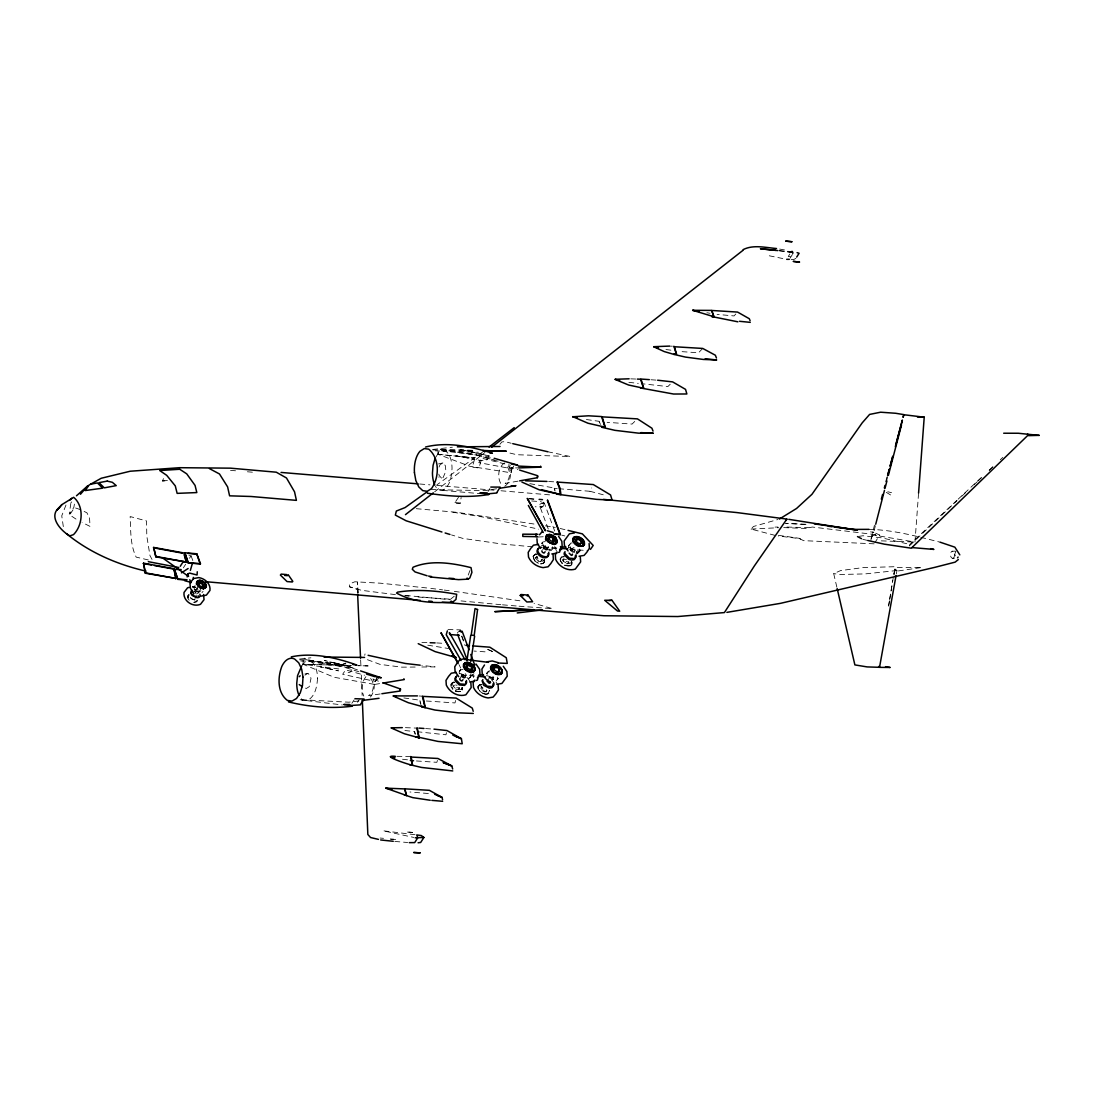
<?xml version="1.0" encoding="UTF-8"?>
<svg xmlns="http://www.w3.org/2000/svg" width="1094" height="1094" viewBox="0 0 1094 1094"><rect width="100%" height="100%" fill="white"/><g stroke="black" fill="none" stroke-linecap="round" stroke-linejoin="round"><path stroke-width="0.75" stroke-dasharray="5 3.75" d="M438.133 454.311L474.577 457.894L438.229 454.379L437.969 450.154L438.229 454.379L469.9 466.304L511.062 472.786L511.322 467.89L518.912 467.904M357.574 592.839L357.41 589.488L349.355 586.726L349.56 583.923L354.839 581.776L380.302 583.184L427.604 588.039M914.967 542.05L918.577 493.12M458.523 497.278L454.557 503.144L460.246 503.637L461.135 497.496M317.533 678.471C316.932 686.608 315.25 696.837 306.99 700.625L299.059 699.572M871.248 538.48L874.462 525.093M870.892 540.491L871.48 536.279L874.516 534.323L876.144 535.472M70.836 503.363L69.264 514.207L73.845 507.425L74.843 501.572M888.601 606.158L889.408 601.139M889.682 599.471L890.776 592.77M891.036 591.102L893.483 576.046M893.757 574.364L895.795 567.389L922.351 567.403M888.643 605.734L889.477 600.674M889.75 598.992L890.844 592.264M891.131 590.569L892.786 580.463M893.88 573.735L895.494 566.692L862.742 567.636L840.561 570.603L833.696 573.625L837.17 588.558M894.099 575.061L895.494 566.692M896.355 573.858L896.957 570.521L894.714 568.675M455.542 700.488L455.036 702.936L423.063 700.775M446.448 732.679L445.955 734.799L417.922 731.804M364.726 655.32L365.054 653.911M511.062 472.786L512.17 468.136L515.096 465.935M554.699 531.041L544.361 503.213L542.884 501.859L543.677 504.019L543.007 506.7L541.598 507.247L535.198 506.741M338.757 668.954L303.175 664.277L303.093 659.956L303.188 664.304L334.217 677.295L374.668 684.434L376.801 677.2M875.323 525.749L873.846 532.313L879.699 535.144L874.913 542.583M455.46 690.888A6.072 3.829 32.7 0 0 458.263 691.723L460.656 691.299L462.447 687.989A5.497 3.473 32.7 0 1 456.526 688.96A5.497 3.473 32.7 0 1 452.684 683.148M437.409 760.398L436.889 762.313L415.132 760.877M544.169 561.796L544.703 559.95L541.325 561.701A5.497 3.473 32.7 0 1 535.048 557.119A5.497 3.473 32.7 0 1 536.101 553.728L534.679 554.904M571.396 564.107L571.916 562.275L568.538 563.998L563.615 561.564L562.207 559.431A5.497 3.473 32.7 0 1 562.056 557.379M481.114 460.615L478.967 467.972L472.266 467.152L474.577 459.261L481.114 460.615L486.31 460.396L489.086 455.87L459.849 449.388L489.086 455.87M909.278 546.002L909.798 544.415L956.894 500.341M468.218 575.102L469.887 570.617M481.018 688.249L481.716 686.485A3.35 2.12 32.7 0 0 481.798 687.729L484.068 690.04L486.994 690.287L485.722 691.654M563.219 560.237L563.916 558.473M536.019 557.926L536.757 556.19L537.687 558.706L540.641 560.196A3.432 2.174 32.7 0 0 542.679 559.13M439.022 467.111L440.034 464.745L442.851 462.912L445.272 465.511L445.901 471.049L443.043 477.722L438.68 477.066M162.445 480.991L167.997 480.471L162.445 480.991L164.278 476.847M65.982 505.018L61.756 515.835L63.643 528.826M558.733 488.717L589.967 491.288L591.608 487.965M189.221 600.223A5.292 3.337 32.7 0 1 187.867 598.144L187.894 595.915M478.037 686.608L479.61 684.721M560.251 558.583L561.81 556.668M534.898 561.14L533.079 556.299L534.624 554.384M548.737 550.938L551.198 550.528L553.195 547.903L551.896 549.448L546.562 548.997L543.978 547.15L542.241 542.46L541.68 545.81M575.977 553.236L578.439 552.826L579.765 551.267L580.312 547.875M488.115 491.411L489.893 488.512M435.891 457.073L438.243 453.258L441.976 450.783L478.42 452.232M513.715 466.112L512.06 468.806L478.803 462.612L481.524 458.167L510.501 465.319M910.003 545.332L956.963 500.737M183.368 567.841L185.665 564.244M194.568 591.881L197.795 586.863M197.836 593.481L201.064 588.476M460.629 668.051L459.165 664.824M452.684 689.179L451.029 686.676L451.043 684.037L452.875 688.892M459.466 673.836A6.249 3.952 32.7 0 1 459.302 671.579L460 670.499A6.249 3.938 32.7 0 1 463.76 668.543M459.822 678.759L462.967 673.877M542.747 549.626L545.099 545.961M546.768 550.022L548.272 546.904M464.635 677.938L466.14 674.82A1.86 1.176 32.7 0 0 464.034 673.289A1.86 1.176 32.7 0 0 462.981 674.519A1.86 1.176 32.7 0 0 465.059 676.065L466.194 675.49M470.324 677.049L471.022 675.969M568.716 545.797L570.753 543.144L573.215 542.747M487.213 672.728L486.502 673.836A6.249 3.938 32.7 0 1 490.29 671.88M486.994 681.042L491.261 675.559A1.86 1.176 32.7 0 1 493.367 677.09A1.86 1.176 32.7 0 1 492.3 678.348L490.139 676.16M570.699 550.692L573.406 547.643A1.86 1.176 32.7 0 1 575.499 549.174A1.86 1.176 32.7 0 1 574.432 550.432L572.271 548.244M491.835 680.222L493.408 677.774M573.981 552.306L575.54 549.858M496.238 680.878L498.262 678.212L496.949 679.784L491.548 679.319L487.35 675.025A6.263 3.952 32.7 0 1 491.001 670.772M789.827 254.04L788.268 256.461L792.835 257.09M790.1 258.102L792.425 254.492M189.522 558.241L191.081 555.848L187.197 555.506M365.916 676.666C361.731 682.068 360.952 689.89 363.782 696.071M301.588 666.123L303.284 663.593L307.277 661.173L345.977 663.99M377.102 678.786L375.31 681.466L342.654 674.287L345.636 669.856L364.521 675.217M351.844 703.305L354.169 699.845M353.02 667.832L324.453 660.475L353.02 667.832L349.998 672.331L344.87 672.4M357.506 702.28L359.297 699.599M370.442 697.056C374.421 692.023 375.379 684.68 373.013 678.745M455.377 691.121L460.889 691.586L462.447 689.699M540.586 563.957L543.103 563.56L544.484 561.96L544.525 559.294M499.931 444.314L501.831 441.962L504.854 441.593L511.171 443.248M566.46 559.718A3.009 1.901 32.7 0 0 563.355 559.937A3.009 1.901 32.7 0 0 564.436 562.863A3.009 1.901 32.7 0 0 567.909 563.642L568.483 561.755M187.744 596.203L188.865 594.862M541.544 543.54L542.856 541.995L545.277 541.585M453.887 681.767L451.22 684.461A6.072 3.829 32.7 0 0 452.902 689.029M580.449 550.173L579.15 551.718L576.688 552.128L573.762 551.267L571.15 549.379L569.427 544.703M564.75 565.393L570.33 565.871L571.697 564.244L571.547 561.865M570.33 565.871L571.916 563.984M492.3 651.395L487.883 649.48L485.832 651.887L474.017 651.067M955.951 551.226L954.734 554.166L956.033 557.625M195.047 585.563L194.103 588.709L197.549 592.223M189.043 595.081L188.1 598.158M190.712 597.68A2.571 1.614 32.7 0 0 193.556 599.731L195.074 598.938M544.703 561.673L543.321 563.273A6.414 4.048 32.7 0 1 540.778 563.697M450.865 684.324L452.424 682.437M533.079 556.299L534.487 554.699A6.359 4.007 32.7 0 1 536.963 554.261M201.952 592.606L203.06 591.348M196.92 600.756L193.843 602.343M735.824 313.992L734.06 315.934L717.076 314.388M775.099 535.39L751.099 529.086L753.465 526.487L777.793 519.541M540.696 561.331L541.968 559.964M567.909 563.642L569.181 562.275L564.887 561.017A3.35 2.106 32.7 0 1 563.998 559.718M458.495 689.343L459.767 687.962L456.909 687.729L454.639 685.418M548.34 547.574L547.205 548.149A1.86 1.176 32.7 0 1 545.113 546.59A1.86 1.176 32.7 0 1 546.221 545.345A1.86 1.176 32.7 0 1 548.34 546.863M702.717 348.439L698.492 352.801L678.471 351.406M304.898 675.176L307.92 673.343L310.423 675.955L310.983 678.526L309.246 686.663L306.238 688.523L304.816 687.716M472.772 674.902L473.962 673.713M670.239 384.226L667.86 386.565L641.877 383.721M634.739 421.463L632.058 424.075L607.143 422.325M194.541 599.567L195.388 598.746M961.941 496.061L968.163 490.235M974.398 484.396L976.887 482.071M978.132 480.909L981.865 477.408M989.332 470.406L993.065 466.906M958.139 499.192L981.687 477.148M989.126 470.188L994.077 465.552M1000.272 459.753L1002.76 457.429M70.946 502.638L71.766 501.914M450.673 599.115L454.27 596.216M434.633 491.821L485.011 452.424M482.468 452.15L436.916 484.833M375.666 680.509L379.153 678.006M197.467 593.194L200.968 590.801M457.388 632.564L459.671 631.047M544.361 503.213L541.886 503.008L539.615 504.512L539.807 506.248L548.422 529.428M431.173 489.237L442.482 490.358C450.468 486.31 451.617 476.081 452.041 468.082A20.007 9.723 -86.4 0 0 445.764 451.33L435.357 450.824M504.772 486.242C511.718 481.565 512.361 469.176 506.686 463.254M504.484 462.926C497.496 467.589 496.895 479.951 502.543 485.914M195.457 590.008L197.235 588.859M345.731 663.005L342.34 665.07L334.272 662.745M348.48 667.053L351.297 665.33M795.885 258.334L793.752 259.551L790.798 259.387M871.48 536.279L874.311 535.157L913.353 541.776M448.007 629.542L460.67 629.898M576.593 553.961L577.7 553.537L578.22 551.444L577.591 549.749L571.027 549.202M198.342 590.965L195.566 591.991L197.905 591.498M438.516 463.924L442.851 462.912M955.336 551.102L951.739 551.308C949.729 553.058 949.934 557.311 952.491 558.432L955.363 558.159M952.491 558.432L953.982 557.598L954.638 555.082L954.064 552.429L952.546 551.144M304.911 673.931L307.92 673.343M432.691 449.456L452.355 447.214M299.592 659.053L310.915 657.795M195.676 587.56L192.708 586.616L194.226 586.343M518.036 481.141L505.168 483.411C510.433 479.897 510.871 470.502 506.604 466.017L517.995 469.572M452.492 682.943L454.858 682.519M482.071 684.817L479.678 685.227L478.365 686.745L478.516 688.988A6.072 3.829 32.7 0 0 485.476 694.034L487.883 693.623L489.674 690.3A5.497 3.473 32.7 0 1 486.324 692.023L481.428 689.603L479.856 685.446M452.232 682.724L454.748 682.3M374.668 684.434L381.245 683.353M193.953 602.548L196.031 602.206L197.371 600.579A5.347 3.378 32.7 0 1 194.13 602.261M496.553 488.772L485.23 490.577L438.735 489.797A20.02 9.887 -85.9 0 1 435.467 486.324M564.272 556.805L561.837 557.188L560.525 558.733L562.261 563.328M192.708 586.616L195.211 586.234M858.858 536.375L862.934 535.759L881.873 537.851L909.798 544.415M380.192 693.965L368.528 695.675C374.066 692.434 374.927 682.779 370.428 678.335L381.464 682.259M920.669 567.649L897.135 571.109L894.577 569.345M809.437 527.677L783.837 526.98M358.928 700.898L348.863 702.198L299.797 699.64M896.957 570.521L865.217 573.899L840.233 574.5L833.696 573.625M538.234 537.031L544.374 536.689M751.099 529.086L778.75 527.705M432.8 449.921L474.399 450.372L441.087 449.607L439.077 448.239L441.087 449.607L476.929 455.172L494.42 460.109M775.031 527.103L777.916 527.021M299.756 659.86L306.32 659.764L341.232 665.426L306.265 659.6L304.364 658.178L306.32 659.764L341.369 666.355L360.268 672.181M396.917 756.31L410.742 756.528M415.173 667.053L401.895 667.162L380.124 664.414L365.218 658.875M421.819 666.998L435.097 666.889L421.846 665.371M868.992 529.346C893.114 529.838 916.922 536.279 940.184 542.214M449.196 599.102L414.776 596.804M669.391 346.101L672.4 346.183M300.782 661.008L307.277 661.173L352.569 668.229L358.955 670.362M421.901 642.465L430.147 642.725M416.253 508.683L457.347 512.375L535.527 524.258M881.285 540.86L913.285 541.981M630.759 378.852L635.669 379.03M887.795 491.753L891.542 492.697M783.714 527.609L805.922 528.457L812.309 527.034L879.699 535.144M405.395 727.66L416.882 728.112M390.695 839.454L398.558 839.768M874.12 543.827L803.57 540.655L799.427 538.576L778.326 536.005M805.991 524.286L785.574 523.329L805.321 524.559M548.668 481.524L555.369 481.907M436.738 642.93L445.162 643.436M419.111 695.989L422.393 696.194M542.706 547.615L557.776 548.6M569.495 549.366L587.902 550.583M650.971 379.755L655.962 380.097M192.64 587.464L194.636 587.587L193.064 587.451M425.634 728.563L432.321 729.042M395.426 594.644L361.526 590.322L349.355 586.726M405.354 595.382L450.277 599.731M428.369 793.519L409.949 791.988M531.67 500.956L541.27 501.736M394.838 841.45L407.665 842.503M419.781 483.999L429.942 484.847M436.711 485.408L494.228 490.208M500.997 490.768L549.721 494.871M230.547 470.365L238.971 471.063M247.394 471.774L255.805 472.485M528.935 498.522L537.414 499.233M528.744 498.837L537.209 499.548M543.185 546.877L557.913 548.108M502.502 604.818L517.407 606.062M519.062 606.199L552.607 608.688L534.063 603.382M460.971 674.902L475.699 676.147M488.813 677.241L495.377 677.788L496.006 679.47M380.097 838.045L383.502 838.332M390.298 838.893L393.703 839.18M454.94 502.556L460.629 503.035M442.482 490.358L478.967 493.572M557.229 488.58L554.193 488.307L555.506 491.247M532.614 546.822L502.146 544.046L462.776 538.385L451.548 534.939M500.847 604.681L458.618 600.688M779.024 250.731L785.807 251.442M779.489 250.758L786.025 251.456M404.903 730.519L414.284 731.53L415.091 734.17M628.872 382.326L638.267 383.406M402.524 759.25L408.199 759.906M404.657 595.683L408.965 596.203M441.976 450.783L484.792 456.02L494.324 458.318M306.99 700.625L342.285 704.946M415.05 834.722L383.009 830.77L413.751 837.43M430.804 588.394L442.564 589.871M444.246 590.076L452.642 591.143M454.325 591.348L522.617 601.194M449.976 648.742L426.058 644.913M665.959 349.533L671.661 350.271M441.073 449.579L476.752 454.174M300.166 699.695L303.024 700.064A19.993 10.311 -84.3 0 1 300.686 698.013M870.482 531.862L873.846 532.313L870.537 531.834M586.398 419.535L598.951 421.286L600.114 423.98M778.641 535.363L799.427 538.33L801.341 539.533M545.4 525.845L555.287 527.445M452.793 512.211L483.384 517.12L538.686 529.154M706.888 312.747L710.061 313.281M779.612 249.063L785.807 250.17M403.877 697.931L419.467 700.146L420.903 704.686M769.301 255.791L785.246 259.032M547.725 451.726L570.357 456.526L516.765 454.721L507.452 452.451M862.81 539.369L867.774 540.477M148.319 559.95L136.176 557.119C130.104 544.853 130.788 530.098 130.159 516.559L146.528 520.935L146.801 536.033L149.974 555.574L152.873 561.003M560.101 528.47L566.473 530.016M469.9 451.371L478.146 453.436M529.838 483.671L553.796 487.897L555.027 491.001M589.967 491.288L606.486 495.623M561.687 535.116L564.832 535.951M476.929 455.172L498.098 461.23M564.819 565.188L567.677 566.022A6.072 3.829 32.7 0 0 571.232 561.837M541.475 545.25L544.716 546.207L549.817 549.981M489.469 676.407L494.83 680.277L497.291 683.982M459.275 673.261C463.911 674.15 467.958 677.501 470.051 681.685M455.555 690.834L458.523 691.695A6.359 4.02 32.7 0 0 462.283 687.333M568.702 547.492L571.943 548.477L577.044 552.238M486.474 675.531L489.715 676.489M192.845 586.781L195.771 587.642M194.841 600.209L190.807 598.186L189.659 596.421M890.571 494.953L886.277 492.341M487.883 649.48L492.478 651.545M80.327 509.599L74.542 507.643L69.619 514.836L77.934 520.375M84.115 511.431L86.877 512.771L89.53 517.831L90.05 526.405L82.091 522.44M541.886 503.008L543.677 504.019M441.566 478.119L439.145 475.507L438.544 472.909M462.256 676.256L464.841 678.116M570.453 550.501L573.051 552.388M544.484 548.203L547.096 550.077M543.28 548.217L545.879 550.104M194.445 591.225L196.305 594.001M562.056 563.451L560.401 560.948A6.496 4.103 32.7 0 1 564.176 556.545M599.362 421.723L600.469 424.472M197.057 587.505L198.028 590.035M554.754 546.453L556.463 551.034M472.54 674.492L473.688 677.542M461.873 636.011L463.61 640.701M461.668 636.325L465.155 645.706M191.081 555.848L193.036 561.14M419.932 700.584L420.821 703.702M414.653 731.476L415.351 734.088M533.257 555.984L533.421 558.35A6.414 4.048 32.7 0 0 537.783 562.822M552.374 546.713L552.538 548.983M462.092 687.62L462.256 689.958M461.818 687.565L461.983 689.808M544.333 559.581L544.484 561.96M357.943 593.604L357.355 581.912L358.353 593.96M360.637 659.873L361.034 668.215M361.307 675.025L362.141 695.428M311.243 661.747A19.993 10.161 -84.8 0 1 317.506 678.471M188.004 597.83A5.347 3.378 32.7 0 1 189.03 594.548M194.021 589.953A5.087 3.214 32.7 0 1 198.588 592.21M544.019 559.554A6.072 3.829 32.7 0 1 540.491 563.711A6.072 3.829 32.7 0 1 533.53 558.692A6.072 3.829 32.7 0 1 537.072 554.549M541.27 559.472A3.009 1.901 32.7 0 1 539.52 561.523A3.009 1.901 32.7 0 1 536.074 559.048A3.009 1.901 32.7 0 1 537.797 556.983M571.765 561.591A6.496 4.103 32.7 0 1 570.521 565.598A6.496 4.103 32.7 0 1 564.901 565.106M562.22 563.164A6.496 4.103 32.7 0 1 560.374 558.282M579.601 548.983A6.249 3.952 32.7 0 1 579.779 551.28M571.683 550.46A6.249 3.938 32.7 0 1 574.323 552.347M568.853 548.094A6.263 3.952 32.7 0 1 570.042 544.251M470.885 673.672A6.263 3.952 32.7 0 1 465.771 677.651A6.263 3.952 32.7 0 1 459.89 670.485M459.302 671.579A6.249 3.938 32.7 0 1 463.063 669.624M463.665 678.143A6.249 3.952 32.7 0 1 461.066 676.256M470.188 674.752A6.263 3.952 32.7 0 1 466.536 679.005M459.07 687.483A3.009 1.901 32.7 0 1 455.897 689.124A3.009 1.901 32.7 0 1 454.434 685.186M455.624 684.994A3.009 1.901 32.7 0 1 457.046 685.405M492.081 680.4A6.249 3.952 32.7 0 1 493.681 682.793M497.455 677.049A6.249 3.938 32.7 0 1 497.592 679.36M478.201 686.321A6.496 4.089 32.7 0 0 482.714 693.145L485.75 694.02L488.293 693.61L489.483 692.283A6.496 4.089 32.7 0 1 482.536 693.432M479.418 685.008A6.414 4.048 32.7 0 1 481.962 684.584M478.105 688.905A6.496 4.089 32.7 0 1 479.336 684.94M486.283 689.767A3.009 1.901 32.7 0 1 484.546 691.846A3.009 1.901 32.7 0 1 481.087 689.37A3.009 1.901 32.7 0 1 482.851 687.306M412.479 832.397L406.339 831.973L412.479 832.397M350.955 665.494L303.188 664.304L350.955 665.494M368.022 665.918L357.779 665.672L368.022 665.918M542.282 506.454L539.807 506.248L541.598 507.247L540.805 505.1L542.282 506.454M466.058 457.607L455.924 455.815L474.577 459.261L466.058 457.607M330.115 668.94L320.145 666.861L338.456 670.854L330.115 668.94"/><path stroke-width="1.5" d="M197.262 571.765L197.084 575.006L189.659 573.106L187.894 573.858L187.156 576.935M918.577 493.12L924.225 417.115M536.115 534.022L535.828 536.443L537.633 536.703L522.823 536.443L522.782 534.173L537.906 534.282M466.919 660.762L470.721 635.45M470.844 661.419L474.632 636.079M837.17 588.558L854.879 664.906L867.132 666.916L879.535 667.313L896.054 575.526M1028.456 434.783L911.302 548.203L884.321 544.156L867.774 540.477M477.955 677.965L477.463 680.044L476.341 680.482M560.169 549.926L559.663 552.032L558.555 552.443M884.485 490.331L875.72 524.231M885.005 488.375L886.947 480.868M888.369 475.425L901.524 424.841M887.59 475.685L889.313 469.258M890.174 466.03L892.745 456.376M895.316 446.735L902.372 420.069L895.726 445.149M881.354 499.151L882.598 494.447M884.335 487.938L885.005 485.408M886.044 481.51L886.263 480.676M886.564 479.555L887.166 477.299M887.986 474.222L889.272 469.367M890.133 466.14L892.718 456.444M399.707 689.712L400.582 689.179L400.185 691.011L381.861 693.719M190.37 570.384L192.585 562.672M435.111 458.359L433.087 465.292L432.445 473.059A20.02 9.887 -85.9 0 0 434.81 485.066M447.378 630.869L446.229 634.711L461.053 660.516M786.436 519.91L786.873 519.089L736.754 512.553L603.491 499.384M155.881 556.86L153.652 547.424L184.052 553.003L186.554 562.084L155.881 556.86L153.652 547.424M496.922 492.382L500.177 487.103L490.782 487.076M180.25 566.309L183.3 561.523M796.692 257.076L799.099 253.275L797.088 252.646M145.352 573.229L143.546 563.178L173.946 568.73L176.038 578.452L145.352 573.229L143.546 563.178M175.792 578.781L173.946 568.73M181.207 569.591L174.178 569.372L177.884 579.369L185.337 579.998M184.845 552.771L188.318 563.123L200.475 563.779L196.742 553.783L184.845 552.771L188.318 563.123M177.884 579.369L174.411 569.017M200.243 564.135L196.742 553.783M555.178 534.378L560.347 534.474L547.574 500.081M474.864 680.003L473.141 682.67L473.47 687.374C476.095 693.186 481.811 697.056 488.074 697.945L493.107 697.11L495.856 693.911L498.426 689.904L498.112 685.213M484.505 664.988L481.921 669.008L482.208 673.699L485.49 678.649L490.618 682.41M557.065 551.978L555.342 554.672L555.629 559.349C558.952 566.555 567.499 571.615 575.335 569.099L580.64 561.878L580.326 557.174M559.567 549.94L562.138 545.947L561.824 541.27L558.583 536.333M477.367 677.952L479.938 673.959L479.651 669.296L475.986 664.017M611.956 600.278L604.695 600.291L617.481 611.013L619.696 611.19L611.956 600.278L608.825 600.647M903.439 415.488L903.986 414.64L895.671 413.272L880.602 412.206L869.607 414.421L862.222 422.831L811.967 494.297L796.582 508.45L779.366 519.076M409.265 842.64L414.694 842.599L417.785 837.772L416.732 834.927L421.299 835.556L423.911 837.471L420.67 842.476L418.072 842.763M301.588 666.123L297.582 675.586L296.748 683.34A19.993 10.311 -84.3 0 0 299.018 695.292M360.61 704.249L364.111 699.011L354.935 698.697M590.486 549.379L593.208 545.441L582.364 533.858L568.059 530.399M520.238 595.478L520.976 594.507L528.019 595.109L532.641 601.768L526.843 601.973L520.238 595.478L523.055 595.71M527.281 596.066L528.019 595.109M786.873 519.089L754.299 566.036L724.406 612.572L677.774 616.537L603.847 615.744L442.222 602.233M957.537 557.79L958.112 557.092M203.47 589.269L204.318 586.452A4.472 2.817 32.7 0 0 199.135 582.705A4.472 2.817 32.7 0 0 196.359 584.114M572.859 540.614L574.035 539.205L576.237 538.863A5.497 3.473 32.7 0 1 582.541 543.417A5.497 3.473 32.7 0 1 582.678 545.468M456.923 675.805L455.624 677.35L455.76 679.62L459.959 683.914L465.278 684.338L466.605 682.793L466.441 680.523M202.308 587.957L202.91 587.259M196.236 595.984L195.101 596.586A1.956 1.231 32.7 0 1 192.954 594.972A1.956 1.231 32.7 0 1 194.007 593.645M539.52 534.747L542.255 531.575M456.266 676.885L454.926 678.43L455.09 680.7L459.261 684.967L464.581 685.418L465.88 683.873L465.757 681.603M59.5 507.315L61.893 504.621L73.667 497.305C84.279 506.248 82.994 525.216 73.489 534.638L69.866 535.882C60.922 531.041 47.698 516.259 59.5 507.315L56.984 510.119L61.893 504.621M69.633 500.409L71.63 498.276M958.358 559.526L955.144 562.138L934.919 567.321L780.432 603.355L726.895 612.366M299.291 676.68L300.194 675.764M572.736 416.773L588.49 415.802L601.591 416.568L604.968 427.125L588.025 423.241L572.682 416.609L577.249 417.58M619.696 380.37L615.129 379.29L629.132 378.797M80.45 494.269L87.629 485.982L76.471 495.787M658.424 347.919L653.747 346.689L669.391 346.101M519.636 480.854L537.332 477.722L537.824 476.56L537.496 475.671L519.609 470.078M452.725 602.083L455.952 599.485L456.677 594.274C437.327 590.76 417.252 589.023 397.71 592.114L396.548 593.044C413.026 602.384 433.976 603.437 452.725 602.083L451.056 601.112M743.086 250.252L491.644 447.268M405.464 514.645L433.306 492.861M489.086 447.036L514.235 427.631M427.221 491.753L405.081 507.575L396.343 511.035L395.344 515.096L406.161 520.799L441.935 531.999M188.113 568.497L181.44 572.859M430.106 576.976L458.591 579.642L468.054 579.15L469.818 578.001L471.924 572.34L471.008 567.622C452.437 563.123 431.268 559.608 413.053 567.239L412.301 569.263L415.036 571.93L427.07 575.759M410.742 756.528L412.356 765.198C410.072 765.116 378.715 754.778 395.344 756.337M90.72 484.191L97.421 482.933L102.658 488.156L85.223 490.55L89.038 485.093L101.222 478.256L130.213 471.227L179.607 467.699L230.478 468.164L276.29 472.198L286.478 477.982L294.532 491.808L296.419 500.368L251.005 496.485L229.59 495.828L227.62 486.898L219.484 473.976L209.419 468.601M903.521 415.747L905.258 414.899L924.184 417.197L917.469 417.06M396.274 696.495L393.238 695.921L417.457 695.893M394.25 728.454L391.228 727.825L402.305 727.633M743.154 249.61C753.438 244.413 765.595 247.654 776.521 248.516M425.58 447.008C447.596 441.484 471.09 446.543 492.368 453.189L489.688 452.82M423.911 837.471L415.159 837.799M291.305 656.865C313.144 652.202 336.2 657.713 356.89 665.056L352.706 664.482M189.153 587.382L187.58 587.779L184.038 592.442C182.903 600.934 192.859 607.526 200.475 604.326L204.045 599.662L203.525 594.507M352.377 706.191C331.222 708.898 309.137 706.929 288.501 701.924M547.055 535.062L549.571 534.638A6.359 4.02 32.7 0 1 556.914 539.944A6.359 4.02 32.7 0 1 553.154 544.32L547.506 541.503L545.687 536.662L547.246 534.775L549.762 534.351L555.478 537.168L557.27 542.009L555.902 543.636L553.345 544.033L547.697 541.215L545.865 536.375M1027.539 434.236L1039.3 435.357L1028.633 435.644L1027.936 434.25L1018.309 433.251L1003.69 433.224M201.159 596.107L206.397 595.109L209.966 590.445C210.827 583.799 204.906 578.494 198.739 577.605L193.488 578.562L189.959 583.225L190.438 588.367L192.845 592.004M456.294 672.386L451.289 673.22L448.567 676.393L445.996 680.4L446.311 685.09C449.62 692.256 458.085 697.261 465.88 694.799L471.172 687.593L470.858 682.929M469.641 681.986L474.646 681.152M574.459 532.942L569.427 533.776L564.135 540.983L564.463 545.674L568.073 550.966M560.648 547.438L565.68 546.603M579.054 556.244L584.1 555.41L586.849 552.21L589.42 548.217L589.092 543.513M487.227 661.788L492.259 660.954L498.29 662.704M382.9 683.08L404.301 679.565L403.905 678.827M478.434 675.477L483.466 674.642M496.84 684.283L501.914 683.449L507.219 676.215L506.891 671.525L503.267 666.26M549.667 538.152L548.367 538.371L547.738 540.436L550.008 542.747L551.54 543.226L553.605 542.159L552.634 539.615M538.494 544.374L533.475 545.181L530.768 548.381L528.197 552.388L528.511 557.078C531.137 562.877 536.839 566.733 543.075 567.622L548.08 566.788L550.802 563.588L553.373 559.581L553.085 554.918M551.827 553.947L556.846 553.14M467.466 666.164L466.167 666.383L465.538 668.448L469.34 671.237A3.432 2.174 32.7 0 0 471.323 668.94M499.78 488.252L515.944 485.681L511.158 485.914M473.688 671.675L468.164 671.196L465.483 669.254L463.651 664.414L465.059 662.814A6.359 4.007 32.7 0 1 473.251 665.193L474.919 667.696L475.056 670.075L473.538 671.962A6.414 4.048 32.7 0 1 467.958 671.497A6.414 4.048 32.7 0 1 463.637 667.039L463.459 664.673L464.841 663.073L467.357 662.636L473.1 665.494L474.905 670.362M362.278 700.461L379.044 698.3M517.243 612.941L542.501 609.905M496.854 492.997L487.856 493.845L479.76 493.175L487.227 492.861M457.347 446.831L500.026 446.475M360.541 704.878L351.748 705.411L343.789 704.509L349.615 704.468M324.002 657.043L364.562 657.426M533.913 609.645L494.816 611.655L533.626 609.823M518.912 467.904L540.86 467.152L540.614 466.167M786.695 259.333L789.321 259.319M868.992 529.346L852.527 529.414L788.788 519.335M692.652 310.313L711.483 310.395L714.095 316.781L692.652 310.313L698.984 311.393M537.496 475.671L537.332 477.722M525.585 480.813L546.986 481.428M430.147 642.725L435.097 642.889M637.296 379.085L640.578 379.208L643.532 388.22L628.64 385.033L615.184 379.44M473.305 713.438L458.482 712.85L434.933 710.033L421.723 706.82L425.251 707.572L422.954 696.386L456.089 698.068L472.28 708.091L473.223 711.305M385.758 788.159L404.575 788.911L406.612 795.529L385.758 788.159L391.953 789.198M497.893 663.005L507.274 663.415L506.262 657.726L489.852 647.197L472.909 645.925M518.324 466.085L540.86 467.152M640.906 432.622L653.282 433.21L638.499 433.156L614.924 430.339L601.577 427.234L605.283 427.262L602.138 416.855L637.474 418.879L651.915 428.219L653.036 431.104M649.316 379.632L641.002 379.057L643.682 388.179L640.455 387.973L673.603 394.031L686.868 393.977L685.541 389.368L672.619 381.888L657.631 380.22M418.947 728.098L423.966 728.454M433.99 729.151L446.94 730.546L461.408 738.71L462.215 743.756L437.942 741.417L416.048 736.7M448.896 578.193L453.805 578.562M466.126 645.419L469.517 645.679M410.332 760.508L413.532 760.754M449.771 634.52L459.384 635.286M281.062 472.43L418.099 483.863M539.11 499.384L542.487 499.657M912.232 547.602L933.907 549.42L930.625 548.627M553.728 533.927L560.347 534.474M561.195 548.381L567.745 548.928M420.219 600.387L205.822 581.707M428.684 601.098L432.062 601.385M478.981 676.42L485.531 676.967M557.051 482.003L559.513 488.266L560.333 494.461L539.356 489.866L521.92 482.085M188.018 553.414L196.51 554.138M188.551 562.754L200.475 563.779M286.765 574.582L281.131 574.104L280.392 575.075L287.038 581.57L292.303 581.994L292.809 581.365L288.187 574.706M284.618 575.43L287.448 575.663M178.117 578.999L187.06 579.765M431.829 800.37L442.66 801.3M485.599 494.16L488.922 494.461C468.629 498.03 447.706 496.088 427.426 493.244M556.819 494.187L596.545 499.356L612.107 500.163L610.561 494.953L593.29 484.56L557.379 482.085L560.073 488.321L560.948 494.57M452.766 770.928L421.477 767.441L409.799 764.665L412.547 765.239L411.207 757.048L437.928 758.484L451.781 765.923L452.67 768.986M739.53 321.294L750.265 322.361M380.657 839.973L393.266 841.286M775.632 250.376L760.385 248.762L777.848 250.581M789.184 251.798L792.576 252.153L792.794 253.398M705.206 358.75L716.707 359.967L703.319 359.447L685.446 357.082L673.658 354.347L676.557 354.196L674.41 346.743L702.717 348.439L715.353 355.222L716.461 358.012M787.666 251.634L792.576 252.153L792.001 251.264M420.192 665.193L405.3 663.484L368.117 655.306M472.321 660.366L488.403 662.349M828.431 526.241L831.796 526.693M835.16 527.13L857.026 530.057M814.305 523.862L857.299 529.961M428.533 576.087L431.487 576.511M430.229 800.261L412.739 797.622L404.26 794.873M879.535 667.313L878.605 666.779M737.889 321.814L711.715 316.549L713.698 316.699L711.866 310.477L737.588 312.077L749.294 318.723L750.101 320.706M511.39 464.047L517.681 465.114L494.324 458.318M885.525 666.67L890.174 667.463L879.795 667.367L878.81 666.396M148.319 561.673L178.746 567.512M143.3 563.533L151.3 564.996M154.5 565.584L173.714 569.085M145.584 572.873L176.038 578.452M153.42 547.779L182.219 553.126M156.1 556.463L186.554 562.084M547.725 451.726L512.758 443.658M373.656 676.201L381.286 677.801L360.541 670.895M390.38 756.706L395.03 757.814M146.131 571.15C117.331 564.6 89.393 552.497 66.488 533.681M541.462 489.647L560.333 494.461M184.736 580.75L190.684 582.268M378.442 839.385L370.551 837.525L367.844 834.476L362.346 700.529M416.882 728.112L419.016 737.807L404.342 733.746L391.296 727.989M422.393 696.194L424.992 707.339L408.253 702.69L393.307 696.085M495.008 673.015L497.92 673.261L498.536 671.169M471.049 660.489L465.059 658.738L460.041 659.545L457.333 662.759L454.748 666.752L455.077 671.442L458.714 676.721M495.432 673.248L498.29 674.082A6.072 3.829 32.7 0 0 501.859 669.952A6.072 3.829 32.7 0 0 494.898 664.92L492.437 665.248L491.138 666.807L492.874 671.401M547.26 530.74L553.222 532.477M496.608 667.655L494.023 666.889A5.497 3.473 32.7 0 0 490.645 668.612M445.135 532.983L449.949 534.46M366.558 674.123L374.435 676.557M421.368 706.204L424.992 707.339M415.884 736.823L419.016 737.807M940.184 542.214L954.843 547.164L959.807 554.877M452.314 656.126L456.307 657.521M383.05 682.82L400.404 688.974M451.781 656.031L455.678 657.426L435.097 651.614L418.223 643.669M443.549 762.696L451.781 765.923L443.152 762.614M452.82 735.141L461.408 738.71L455.419 736.289M436.807 795.133L441.99 797.362L442.605 799.687M434.728 794.285L441.99 797.362L429.381 790.319L405.012 788.842L406.202 795.447M653.788 346.798L664.263 351.584L673.507 354.265L676.352 354.141L673.904 346.224M857.505 536.58L861.484 538.672M461.463 632.058L459.671 631.047L462.147 631.252L469.039 649.795M163.348 558.473L188.551 576.429L187.894 573.858M299.236 684.571L302.19 686.663M192.353 595.423L196.893 597.68A5.087 3.214 32.7 0 0 199.887 594.192M467.097 578.083L468.054 579.15M498.919 669.323L500.505 673.507M573.229 540.983L577.577 545.427A6.496 4.089 32.7 0 0 584.511 544.279L584.346 541.899A6.414 4.048 32.7 0 0 580.011 537.455A6.414 4.048 32.7 0 0 574.459 537.017M540.532 548.354L537.277 543.431L536.949 538.74M465.087 659.819L449.402 632.578L449.552 633.809M543.267 532.477L528.361 505.455M545.455 530.453L527.253 498.385L545.25 530.768M457.511 661.911L440.964 632.742L458.14 663.675M560.456 546.48L561.591 549.544M547.369 500.396L560.155 534.788M470.762 654.431L474.782 665.248M457.593 634.274L467.357 660.544M189.768 579.697L190.917 582.801M184.23 554.918L186.322 562.439M417.279 727.989L419.07 737.917M414.421 472.581L415.829 480.539L418.77 486.912L422.79 490.659L427.248 491.288L431.487 488.635C439.501 477.326 439.815 458.591 428.752 449.169L424.281 448.567L420.041 451.22A21.47 11.405 89.7 0 0 414.448 472.581M193.31 577.372L193.46 578.712M569.126 553.14L571.3 555.328A1.86 1.176 32.7 0 0 572.367 554.084M545.127 551.786L544.06 553.044A1.86 1.176 32.7 0 1 541.94 550.802M486.994 681.042L489.155 683.244A1.86 1.176 32.7 0 0 490.235 682M462.994 679.702L461.914 680.947A1.86 1.176 32.7 0 1 459.808 678.718M198.164 595.765L198.287 597.351M482.085 680.714L483.808 685.391L489.346 688.14L491.808 687.743L493.107 686.184L492.97 683.9M473.251 671.237L471.678 667.08L466.782 664.66A5.497 3.473 32.7 0 0 463.459 666.383M575.212 555.861L575.348 558.159L574.035 559.731L571.56 560.114L568.634 559.266L564.436 554.973A6.263 3.952 32.7 0 1 564.299 552.675M580.764 543.157L580.121 545.25L578.781 545.455L574.938 542.692A3.35 2.12 32.7 0 1 576.907 540.395M360.555 658.205L357.642 594.521M192.448 595.492A5.087 3.214 32.7 0 1 192.079 590.336M190.575 593.536A4.362 2.749 32.7 0 1 193.2 592.169M201.214 588.121A2.721 1.723 32.7 0 1 199.928 587.765M198.752 586.904A2.721 1.723 32.7 0 1 198.014 584.852A2.721 1.723 32.7 0 1 199.696 584.018M538.453 548.846A6.249 3.938 32.7 0 0 537.113 550.405A6.263 3.952 32.7 0 0 542.897 557.543A6.263 3.952 32.7 0 0 547.998 553.578M541.571 547.356A6.249 3.938 32.7 0 0 537.81 549.325A6.249 3.952 32.7 0 0 545.044 556.737A6.263 3.952 32.7 0 0 548.696 552.497M545.81 540.368A5.497 3.473 32.7 0 1 548.217 536.621A5.497 3.473 32.7 0 1 554.494 539.725A5.497 3.473 32.7 0 1 554.261 544.566M565.01 551.581A6.249 3.938 32.7 0 0 565.147 553.865L569.345 558.172L574.733 558.624L576.059 557.051A6.249 3.938 32.7 0 0 575.95 554.795M573.147 540.901A6.496 4.089 32.7 0 1 574.377 536.935M493.613 672.017A3.35 2.106 32.7 0 1 492.642 669.46A3.35 2.106 32.7 0 1 494.707 668.407M493.681 682.793A6.249 3.952 32.7 0 1 493.845 685.09L492.519 686.635L487.131 686.198L482.933 681.904A6.263 3.952 32.7 0 1 482.796 679.606M302.997 677.159L302.477 685.514L300.221 692.981L296.529 698.464L292.043 701.076L287.38 700.433C277.261 692.652 277.644 677.418 281.801 666.478A21.456 12.007 -88.2 0 1 294.655 659.053L298.744 662.841L301.684 669.2L302.997 677.159M477.572 609.522L474.208 635.464L471.213 635.081L475.042 608.538L477.572 609.522M903.37 416.308L903.152 417.156L903.37 416.308M499.343 670.649L498.714 671.429A3.009 1.901 32.7 0 1 494.529 669.925A3.009 1.901 32.7 0 1 495.391 667.08A3.009 1.901 32.7 0 1 499.274 669.542L499.343 670.649M206.082 586.958L202.841 588.64L200.366 587.916L196.756 584.237A5.347 3.364 32.7 0 1 199.874 580.613L204.592 582.952L206.082 586.958M547.465 535.034L546.193 536.566A6.072 3.829 32.7 0 0 553.236 543.814L555.629 543.39L556.955 541.899L555.26 537.304L549.831 534.624L547.465 535.034M584.333 544.566L582.965 546.193L577.386 545.715A6.496 4.089 32.7 0 1 572.859 538.891L574.268 537.304A6.414 4.048 32.7 0 1 582.541 539.711L584.196 542.186L584.333 544.566M502.31 672.304L500.943 673.931L495.363 673.466L491.015 669.022A6.496 4.103 32.7 0 1 497.811 665.494L502.16 669.938L502.31 672.304M203.334 586.097L200.667 586.562L198.971 584.839A2.571 1.614 32.7 0 1 200.421 583.143A2.42 1.532 32.7 0 1 203.265 585.194L203.334 586.097M574.678 537.263L573.379 538.795L573.529 541.038A6.072 3.829 32.7 0 0 580.49 546.07L582.883 545.66L584.196 544.142L582.5 539.547L577.085 536.853L574.678 537.263M492.054 665.302L490.659 666.93A6.496 4.103 32.7 0 0 495.213 673.781A6.496 4.103 32.7 0 0 502.173 672.578A6.496 4.103 32.7 0 0 497.579 665.726L492.054 665.302M107.212 481.114L98.993 482.645L104.299 487.856L116.237 485.627L112.354 482.304L107.212 481.114M200.052 580.34L197.987 580.709A5.279 3.337 32.7 0 0 198.356 586.001L203.019 588.326A5.279 3.337 32.7 0 0 206.26 586.685A5.279 3.337 32.7 0 0 204.797 582.692A5.347 3.364 32.7 0 0 200.052 580.34M179.731 469.258L159.71 470.543L166.712 475.343L175.286 485.886L177.132 493.367L196.824 492.573L195.06 485.394L186.732 473.852L179.731 469.258M791.851 241.733L785.82 241.131L791.851 241.733M506.043 451.138L482.727 450.591L506.043 451.138M420.041 852.869L413.764 852.499L420.041 852.869M799.482 262.095L793.41 261.411L799.482 262.095M579.451 539.451L578.042 539.068A3.009 1.901 32.7 0 0 576.278 541.12A3.009 1.901 32.7 0 0 579.738 543.609A3.009 1.901 32.7 0 0 581.475 541.53L579.451 539.451M202.513 581.256L200.147 580.572A4.978 3.145 32.7 0 0 197.221 583.977L200.612 587.437A5.032 3.173 32.7 0 0 205.904 584.716L202.513 581.256M549.024 538.85A3.009 1.901 32.7 0 0 553.66 541.147A3.009 1.901 32.7 0 0 552.197 537.209A3.009 1.901 32.7 0 0 549.024 538.85M464.102 666.779A6.072 3.829 32.7 0 0 473.442 671.429A6.072 3.829 32.7 0 0 470.529 663.497A6.072 3.829 32.7 0 0 464.102 666.779M466.823 666.861A3.009 1.901 32.7 0 0 471.459 669.159A3.009 1.901 32.7 0 0 470.01 665.22A3.009 1.901 32.7 0 0 466.823 666.861"/></g></svg>
